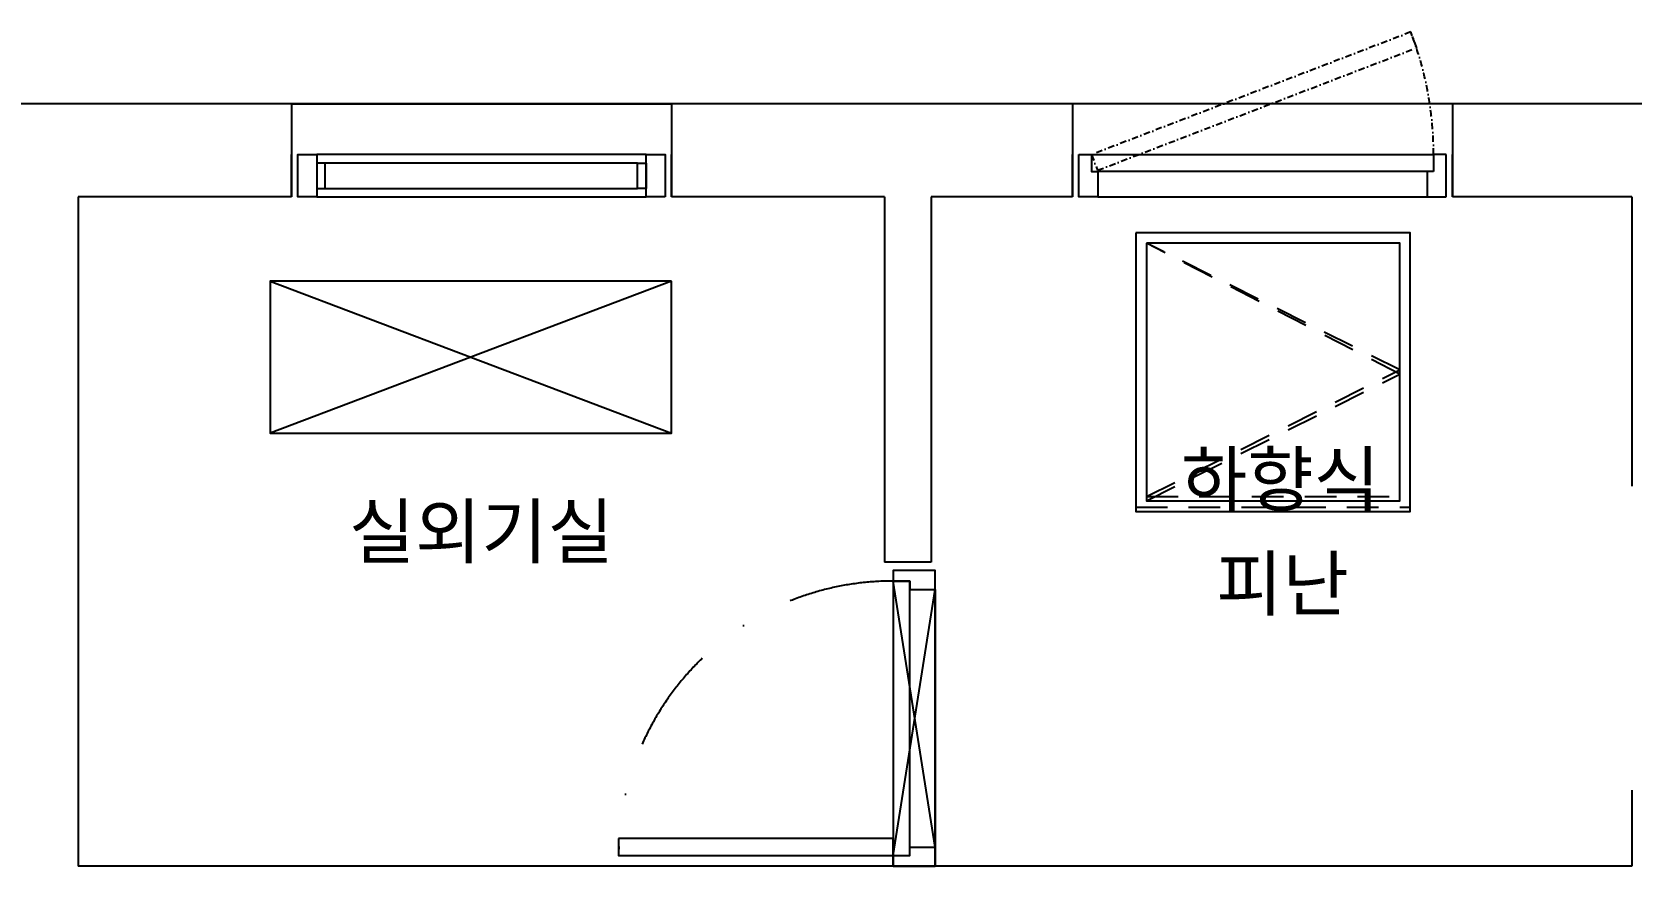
# Model space of a CAD drawing. Header units: millimetres. Extents: x -33000 to 294000, y 0 to 42408.
# Drawn here: x 239767 to 243556, y 19320 to 21295 of the extents above; entities that cross this region are included whole.
import ezdxf
from ezdxf.enums import TextEntityAlignment as Align

# ---------------------------------------------------------------- set-up
doc = ezdxf.new("R2010")
doc.units = ezdxf.units.MM
doc.header["$LTSCALE"] = 50
for name, pattern in [('U_144P(확장형)$0$DASHDOTX2', [2, 1, -0.5, 0, -0.5]), ('U_144P(확장형)$0$HID', [2.5, 1.5, -1]), ('U_144P(확장형)$0$XR-Unit-Plan$0$HID', [2.5, 1.5, -1]), ('U_144P(확장형)$0$XR-Unit-Plan$0$XREF-양산 평산동 공동주택-기준층평면도$0$dash1', [2, 1, -0.5, 0, -0.5])]:
    doc.linetypes.add(name, pattern=pattern)
doc.layers.add('arch', color=8, linetype='Continuous')
doc.layers.add('실명', color=9, linetype='Continuous')
doc.styles.add('FORTELINE', font='malgun.ttf')

msp = doc.modelspace()

# ---------------------------------------------------------------- linework, layer by layer
at = {"layer": 'arch', "ltscale": 25}
for p, q in [((240381.2, 21124.6), (239356.2, 21124.6)), ((244261.2, 21124.6), (243131.2, 21124.6))]:
    msp.add_line(p, q, dxfattribs=at)
at = {"layer": 'arch'}
for p, q in [((241281, 21124.6), (240381, 21124.6)), ((240381, 21124.6), (240381, 20904.6)), ((240381, 21124.6), (241281, 21124.6)), ((241281, 21124.6), (241281, 20904.6)), ((242231, 21124.6), (241281, 21124.6)), ((243131, 21124.6), (242231, 21124.6)), ((242231, 21124.6), (242231, 20904.6)), ((243131, 21124.6), (242231, 21124.6)), ((243131, 21124.6), (243131, 20904.6)), ((244261, 21124.6), (243131, 21124.6)), ((240381, 20904.6), (240381, 21004.6)), ((241221, 21004.6), (240441, 21004.6)), ((241281, 20904.6), (241281, 21004.6)), ((242231, 20904.6), (242231, 21004.6)), ((242276, 21004.6), (243086, 21004.6)), ((243116, 21004.6), (243086, 21004.6)), ((243086, 21004.6), (243086, 20964.6)), ((243116, 20904.6), (243116, 21004.6)), ((243131, 20904.6), (243131, 21004.6)), ((241201, 20984.6), (240461, 20984.6)), ((243071, 20964.6), (242291, 20964.6)), ((243086, 20964.6), (243071, 20964.6)), ((243071, 20964.6), (243071, 20904.6)), ((240461, 20924.6), (241201, 20924.6)), ((239876, 20904.6), (239876, 19319.6)), ((240381, 20904.6), (239876, 20904.6)), ((240441, 20904.6), (241221, 20904.6)), ((241786, 20904.6), (241281, 20904.6)), ((241786, 20904.6), (241786, 20039.6)), ((241896, 20904.6), (241896, 20039.6)), ((242231, 20904.6), (241896, 20904.6)), ((242291, 20904.6), (243071, 20904.6)), ((243071, 20904.6), (243116, 20904.6)), ((243556, 20904.6), (243131, 20904.6)), ((243556, 20904.6), (243556, 20219.6)), ((240331, 20704.6), (241281, 20344.6)), ((241896, 20039.6), (241786, 20039.6)), ((243556, 19499.6), (243556, 19319.6)), ((243556, 19319.6), (239876, 19319.6))]:
    msp.add_line(p, q, dxfattribs=at)
at = {"layer": 'arch', "linetype": 'U_144P(확장형)$0$XR-Unit-Plan$0$XREF-양산 평산동 공동주택-기준층평면도$0$dash1', "ltscale": 0.3}
msp.add_lwpolyline([(243032.2, 21294.9), (242276, 21004.6), (242290.3, 20967.3), (243046.5, 21257.5)], close=True, dxfattribs=at)
at = {"layer": 'arch'}
for points in [[(240441, 20904.6), (240396, 20904.6), (240396, 21004.6), (240441, 21004.6)], [(241266, 20904.6), (241221, 20904.6), (241221, 21004.6), (241266, 21004.6)], [(240441, 20924.6), (240461, 20924.6), (240461, 20984.6), (240441, 20984.6)], [(241221, 20924.6), (241201, 20924.6), (241201, 20984.6), (241221, 20984.6)], [(242381, 20819.6), (242381, 20159.6), (243031, 20159.6), (243031, 20819.6)], [(242406, 20794.6), (242406, 20184.6), (243006, 20184.6), (243006, 20794.6)], [(241281, 20704.6), (240331, 20704.6), (240331, 20344.6), (241281, 20344.6)], [(241806, 19994.6), (241806, 19344.6), (241906, 19974.6), (241906, 19364.6)]]:
    msp.add_lwpolyline(points, close=True, dxfattribs=at)
for points in [[(242246, 21004.6), (242276, 21004.6), (242276, 20964.6), (242291, 20964.6), (242291, 20904.6), (242246, 20904.6), (242246, 21004.6)], [(241281, 20704.6), (240331, 20344.6)]]:
    msp.add_lwpolyline(points, dxfattribs=at)
at = {"layer": 'arch', "linetype": 'U_144P(확장형)$0$HID'}
for points in [[(242381, 20819.6), (242381, 20169.6), (243031, 20169.6), (243031, 20819.6)], [(242406, 20794.6), (242406, 20194.6), (243006, 20194.6), (243006, 20794.6)]]:
    msp.add_lwpolyline(points, close=True, dxfattribs=at)
msp.add_lwpolyline([(242406, 20194.6), (243006, 20494.6), (242406, 20794.6)], dxfattribs=at)
at = {"layer": 'arch', "linetype": 'U_144P(확장형)$0$XR-Unit-Plan$0$HID'}
msp.add_lwpolyline([(242406, 20184.6), (243006, 20484.6), (242406, 20794.6)], dxfattribs=at)
at = {"layer": 'arch', "linetype": 'Continuous', "ltscale": 4}
for points in [[(241906, 19319.6), (241906, 20019.6), (241806, 20019.6), (241806, 19319.6)], [(241846, 19994.6), (241806, 19994.6), (241806, 19344.6), (241846, 19344.6)], [(241156, 19384.6), (241156, 19344.6), (241806, 19344.6), (241806, 19384.6)]]:
    msp.add_lwpolyline(points, close=True, dxfattribs=at)
for points in [[(241906, 20019.6), (241806, 20019.6), (241806, 19994.6), (241846, 19994.6), (241846, 19974.6), (241906, 19974.6), (241906, 20019.6)], [(241906, 19319.6), (241806, 19319.6), (241806, 19344.6), (241846, 19344.6), (241846, 19364.6), (241906, 19364.6), (241906, 19319.6)]]:
    msp.add_lwpolyline(points, dxfattribs=at)
at = {"layer": 'arch', "linetype": 'U_144P(확장형)$0$XR-Unit-Plan$0$XREF-양산 평산동 공동주택-기준층평면도$0$dash1', "ltscale": 0.3}
msp.add_arc((242276, 21004.6), 810, 0, 21, dxfattribs=at)
at = {"layer": 'arch', "linetype": 'U_144P(확장형)$0$DASHDOTX2', "ltscale": 5}
msp.add_arc((241806, 19344.6), 650, 90, 180, dxfattribs=at)

# ---------------------------------------------------------------- texts
at = {"layer": '실명', "ltscale": 25, "style": 'FORTELINE'}
for s, p in [('하향식', (242723.6, 20235.8)), ('실외기실', (240831, 20112.1)), ('피난', (242728.4, 19988.4))]:
    msp.add_text(s, height=125, dxfattribs=at).set_placement(p, align=Align.MIDDLE_CENTER)

doc.saveas('drawing.dxf')
